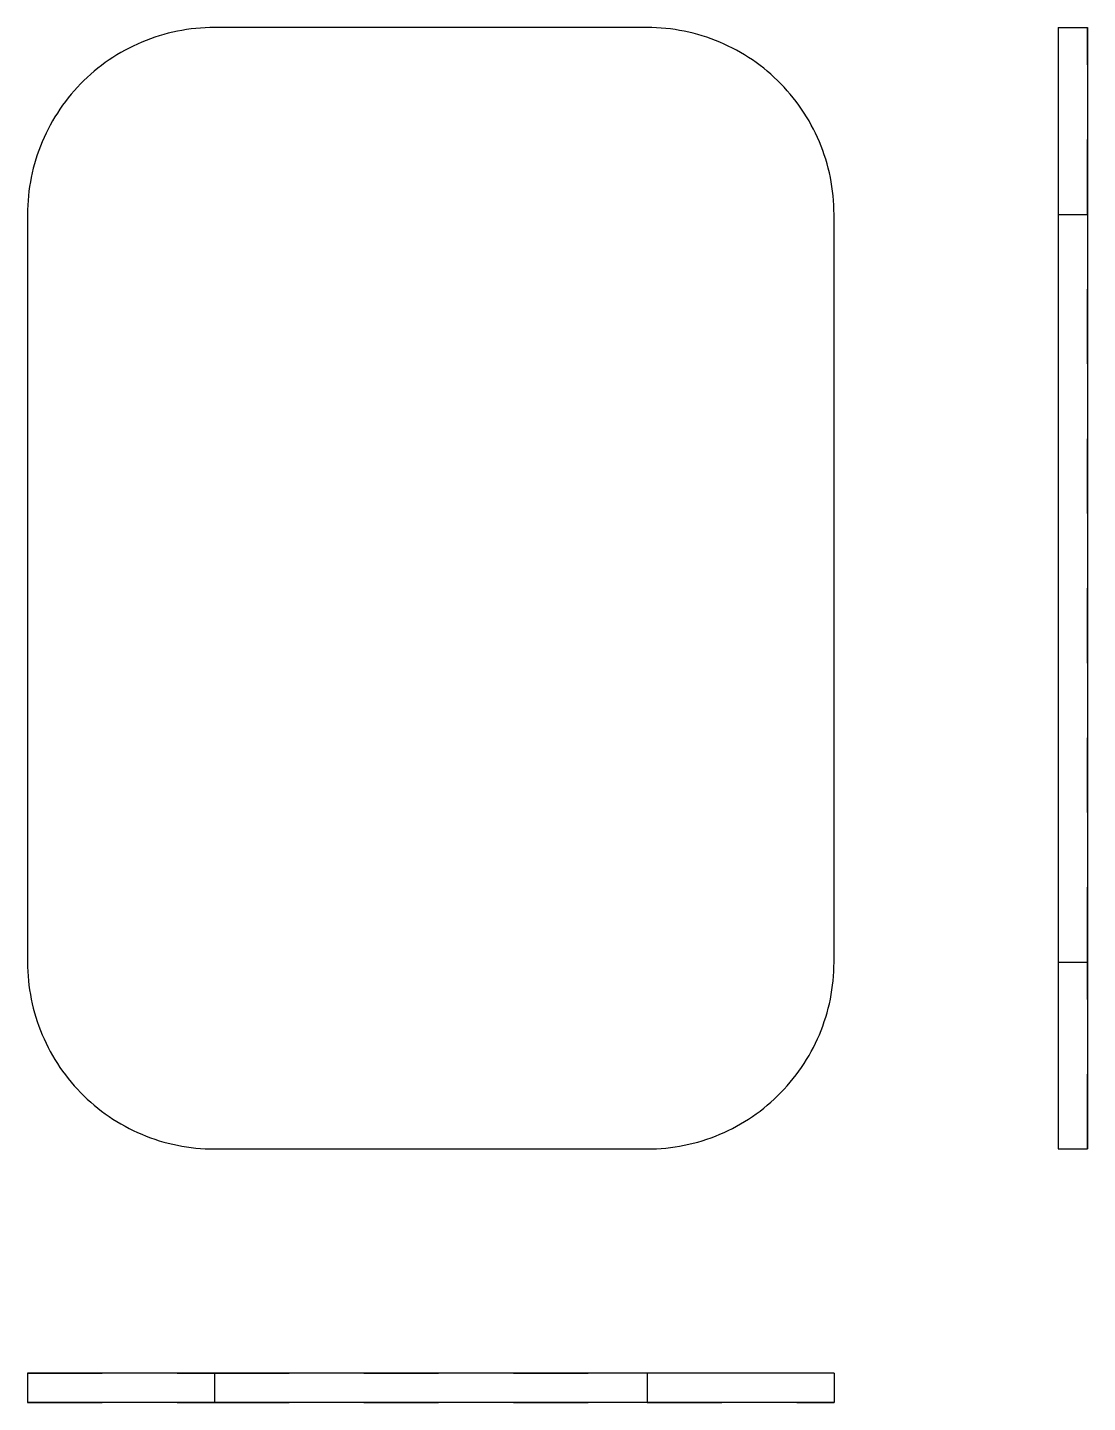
# Model space of a CAD drawing. Extents: x 0 to 1.42, y 0 to 1.84.
import ezdxf

# ---------------------------------------------------------------- set-up
doc = ezdxf.new("R2010")
doc.units = 0
doc.linetypes.add('HIDDEN', pattern=[0.075, 0.050025, -0.024975])
for name, color, linetype in [('FRONT', 7, 'CONTINUOUS'), ('LEFT', 7, 'CONTINUOUS'), ('LEFT_HID', 7, 'HIDDEN'), ('TOP', 7, 'CONTINUOUS'), ('TOP_HID', 7, 'HIDDEN')]:
    doc.layers.add(name, color=color, linetype=linetype)

msp = doc.modelspace()

# ---------------------------------------------------------------- linework, layer by layer
at = {"layer": 'FRONT'}
for p, q in [((0.25, 1.839063), (0.243767, 1.838985)), ((0.828947, 1.839063), (0.25, 1.839063)), ((0.83518, 1.838985), (0.828947, 1.839063)), ((0.158665, 1.821781), (0.152891, 1.819432)), ((0.164495, 1.823986), (0.158665, 1.821781)), ((0.170378, 1.826044), (0.164495, 1.823986)), ((0.176311, 1.827956), (0.170378, 1.826044)), ((0.18229, 1.829719), (0.176311, 1.827956)), ((0.188311, 1.831332), (0.18229, 1.829719)), ((0.19437, 1.832794), (0.188311, 1.831332)), ((0.200463, 1.834106), (0.19437, 1.832794)), ((0.206588, 1.835264), (0.200463, 1.834106)), ((0.212739, 1.83627), (0.206588, 1.835264)), ((0.218914, 1.837122), (0.212739, 1.83627)), ((0.225108, 1.83782), (0.218914, 1.837122)), ((0.231317, 1.838363), (0.225108, 1.83782)), ((0.237539, 1.838752), (0.231317, 1.838363)), ((0.243767, 1.838985), (0.237539, 1.838752)), ((0.841409, 1.838752), (0.83518, 1.838985)), ((0.84763, 1.838363), (0.841409, 1.838752)), ((0.853839, 1.83782), (0.84763, 1.838363)), ((0.860033, 1.837122), (0.853839, 1.83782)), ((0.866208, 1.83627), (0.860033, 1.837122)), ((0.872359, 1.835264), (0.866208, 1.83627)), ((0.878484, 1.834106), (0.872359, 1.835264)), ((0.884578, 1.832794), (0.878484, 1.834106)), ((0.890637, 1.831332), (0.884578, 1.832794)), ((0.896657, 1.829719), (0.890637, 1.831332)), ((0.902636, 1.827956), (0.896657, 1.829719)), ((0.908569, 1.826044), (0.902636, 1.827956)), ((0.914452, 1.823986), (0.908569, 1.826044)), ((0.920283, 1.821781), (0.914452, 1.823986)), ((0.926056, 1.819432), (0.920283, 1.821781)), ((0.119641, 1.802385), (0.114363, 1.799069)), ((0.125, 1.805569), (0.119641, 1.802385)), ((0.130437, 1.808618), (0.125, 1.805569)), ((0.135947, 1.81153), (0.130437, 1.808618)), ((0.141529, 1.814305), (0.135947, 1.81153)), ((0.147178, 1.816939), (0.141529, 1.814305)), ((0.152891, 1.819432), (0.147178, 1.816939)), ((0.931769, 1.816939), (0.926056, 1.819432)), ((0.937418, 1.814305), (0.931769, 1.816939)), ((0.943, 1.81153), (0.937418, 1.814305)), ((0.948511, 1.808618), (0.943, 1.81153)), ((0.953947, 1.805569), (0.948511, 1.808618)), ((0.959306, 1.802385), (0.953947, 1.805569)), ((0.964584, 1.799069), (0.959306, 1.802385)), ((0.094128, 1.78452), (0.089303, 1.780574)), ((0.099049, 1.788346), (0.094128, 1.78452)), ((0.104064, 1.792047), (0.099049, 1.788346)), ((0.10917, 1.795622), (0.104064, 1.792047)), ((0.114363, 1.799069), (0.10917, 1.795622)), ((0.969777, 1.795622), (0.964584, 1.799069)), ((0.974883, 1.792047), (0.969777, 1.795622)), ((0.979898, 1.788346), (0.974883, 1.792047)), ((0.98482, 1.78452), (0.979898, 1.788346)), ((0.989644, 1.780574), (0.98482, 1.78452)), ((0.075441, 1.768029), (0.071033, 1.763622)), ((0.079957, 1.772325), (0.075441, 1.768029)), ((0.084579, 1.776508), (0.079957, 1.772325)), ((0.089303, 1.780574), (0.084579, 1.776508)), ((0.994369, 1.776508), (0.989644, 1.780574)), ((0.998991, 1.772325), (0.994369, 1.776508)), ((1.003507, 1.768029), (0.998991, 1.772325)), ((1.007914, 1.763622), (1.003507, 1.768029)), ((0.058489, 1.749759), (0.054542, 1.744935)), ((0.062555, 1.754484), (0.058489, 1.749759)), ((0.066737, 1.759106), (0.062555, 1.754484)), ((0.071033, 1.763622), (0.066737, 1.759106)), ((1.01221, 1.759106), (1.007914, 1.763622)), ((1.016393, 1.754484), (1.01221, 1.759106)), ((1.020458, 1.749759), (1.016393, 1.754484)), ((1.024405, 1.744935), (1.020458, 1.749759)), ((0.04344, 1.729893), (0.039994, 1.724699)), ((0.047015, 1.734998), (0.04344, 1.729893)), ((0.050717, 1.740014), (0.047015, 1.734998)), ((0.054542, 1.744935), (0.050717, 1.740014)), ((1.02823, 1.740014), (1.024405, 1.744935)), ((1.031932, 1.734998), (1.02823, 1.740014)), ((1.035507, 1.729893), (1.031932, 1.734998)), ((1.038954, 1.724699), (1.035507, 1.729893)), ((0.033494, 1.714063), (0.030445, 1.708626)), ((0.036677, 1.719421), (0.033494, 1.714063)), ((0.039994, 1.724699), (0.036677, 1.719421)), ((1.04227, 1.719421), (1.038954, 1.724699)), ((1.045454, 1.714063), (1.04227, 1.719421)), ((1.048503, 1.708626), (1.045454, 1.714063)), ((0.024758, 1.697533), (0.022124, 1.691884)), ((0.027532, 1.703115), (0.024758, 1.697533)), ((0.030445, 1.708626), (0.027532, 1.703115)), ((1.051415, 1.703115), (1.048503, 1.708626)), ((1.05419, 1.697533), (1.051415, 1.703115)), ((1.056824, 1.691884), (1.05419, 1.697533)), ((0.015077, 1.674568), (0.013018, 1.668684)), ((0.017282, 1.680398), (0.015077, 1.674568)), ((0.019631, 1.686171), (0.017282, 1.680398)), ((0.022124, 1.691884), (0.019631, 1.686171)), ((1.059316, 1.686171), (1.056824, 1.691884)), ((1.061666, 1.680398), (1.059316, 1.686171)), ((1.063871, 1.674568), (1.061666, 1.680398)), ((1.065929, 1.668684), (1.063871, 1.674568)), ((0.009344, 1.656773), (0.007731, 1.650752)), ((0.011107, 1.662751), (0.009344, 1.656773)), ((0.013018, 1.668684), (0.011107, 1.662751)), ((1.067841, 1.662751), (1.065929, 1.668684)), ((1.069603, 1.656773), (1.067841, 1.662751)), ((1.071217, 1.650752), (1.069603, 1.656773)), ((0.004957, 1.638599), (0.003798, 1.632475)), ((0.006268, 1.644693), (0.004957, 1.638599)), ((0.007731, 1.650752), (0.006268, 1.644693)), ((1.072679, 1.644693), (1.071217, 1.650752)), ((1.07399, 1.638599), (1.072679, 1.644693)), ((1.075149, 1.632475), (1.07399, 1.638599)), ((0.00194, 1.620148), (0.001242, 1.613954)), ((0.002792, 1.626323), (0.00194, 1.620148)), ((0.003798, 1.632475), (0.002792, 1.626323)), ((1.076155, 1.626323), (1.075149, 1.632475)), ((1.077007, 1.620148), (1.076155, 1.626323)), ((1.077705, 1.613954), (1.077007, 1.620148)), ((0.000311, 1.601524), (0.000078, 1.595295)), ((0.000699, 1.607745), (0.000311, 1.601524)), ((0.001242, 1.613954), (0.000699, 1.607745)), ((1.078248, 1.607745), (1.077705, 1.613954)), ((1.078637, 1.601524), (1.078248, 1.607745)), ((1.07887, 1.595295), (1.078637, 1.601524)), ((0.000078, 1.595295), (0, 1.589063)), ((0, 1.589063), (0, 0.589063)), ((1.078947, 1.589063), (1.07887, 1.595295)), ((1.078947, 0.589063), (1.078947, 1.589063)), ((0, 0.589062), (0.000078, 0.58283)), ((1.07887, 0.58283), (1.078947, 0.589063)), ((0.000078, 0.58283), (0.000311, 0.576601)), ((0.000311, 0.576601), (0.000699, 0.57038)), ((0.000699, 0.57038), (0.001242, 0.564171)), ((1.077705, 0.564171), (1.078248, 0.57038)), ((1.078248, 0.57038), (1.078637, 0.576601)), ((1.078637, 0.576601), (1.07887, 0.58283)), ((0.001242, 0.564171), (0.00194, 0.557977)), ((0.00194, 0.557977), (0.002792, 0.551802)), ((0.002792, 0.551802), (0.003798, 0.54565)), ((1.075149, 0.54565), (1.076155, 0.551802)), ((1.076155, 0.551802), (1.077007, 0.557977)), ((1.077007, 0.557977), (1.077705, 0.564171)), ((0.003798, 0.54565), (0.004957, 0.539526)), ((0.004957, 0.539526), (0.006268, 0.533432)), ((0.006268, 0.533432), (0.007731, 0.527373)), ((1.071217, 0.527373), (1.072679, 0.533432)), ((1.072679, 0.533432), (1.07399, 0.539526)), ((1.07399, 0.539526), (1.075149, 0.54565)), ((0.007731, 0.527373), (0.009344, 0.521352)), ((0.009344, 0.521352), (0.011107, 0.515374)), ((0.011107, 0.515374), (0.013018, 0.509441)), ((1.065929, 0.509441), (1.067841, 0.515374)), ((1.067841, 0.515374), (1.069603, 0.521352)), ((1.069603, 0.521352), (1.071217, 0.527373)), ((0.013018, 0.509441), (0.015077, 0.503557)), ((0.015077, 0.503557), (0.017282, 0.497727)), ((0.017282, 0.497727), (0.019631, 0.491954)), ((1.059316, 0.491954), (1.061666, 0.497727)), ((1.061666, 0.497727), (1.063871, 0.503557)), ((1.063871, 0.503557), (1.065929, 0.509441)), ((0.019631, 0.491954), (0.022124, 0.486241)), ((0.022124, 0.486241), (0.024758, 0.480592)), ((0.024758, 0.480592), (0.027532, 0.47501)), ((1.051415, 0.47501), (1.05419, 0.480592)), ((1.05419, 0.480592), (1.056824, 0.486241)), ((1.056824, 0.486241), (1.059316, 0.491954)), ((0.027532, 0.47501), (0.030445, 0.469499)), ((0.030445, 0.469499), (0.033494, 0.464062)), ((0.033494, 0.464062), (0.036677, 0.458704)), ((1.04227, 0.458704), (1.045454, 0.464063)), ((1.045454, 0.464063), (1.048503, 0.469499)), ((1.048503, 0.469499), (1.051415, 0.47501)), ((0.036677, 0.458704), (0.039994, 0.453426)), ((0.039994, 0.453426), (0.04344, 0.448232)), ((0.04344, 0.448232), (0.047015, 0.443127)), ((0.047015, 0.443127), (0.050717, 0.438111)), ((1.02823, 0.438111), (1.031932, 0.443127)), ((1.031932, 0.443127), (1.035507, 0.448232)), ((1.035507, 0.448232), (1.038954, 0.453426)), ((1.038954, 0.453426), (1.04227, 0.458704)), ((0.050717, 0.438111), (0.054542, 0.43319)), ((0.054542, 0.43319), (0.058489, 0.428366)), ((0.058489, 0.428366), (0.062555, 0.423641)), ((0.062555, 0.423641), (0.066737, 0.419019)), ((1.01221, 0.419019), (1.016393, 0.423641)), ((1.016393, 0.423641), (1.020458, 0.428366)), ((1.020458, 0.428366), (1.024405, 0.43319)), ((1.024405, 0.43319), (1.02823, 0.438111)), ((0.066737, 0.419019), (0.071033, 0.414503)), ((0.071033, 0.414503), (0.075441, 0.410096)), ((0.075441, 0.410096), (0.079957, 0.4058)), ((0.079957, 0.4058), (0.084579, 0.401617)), ((0.994369, 0.401617), (0.998991, 0.4058)), ((0.998991, 0.4058), (1.003507, 0.410096)), ((1.003507, 0.410096), (1.007914, 0.414503)), ((1.007914, 0.414503), (1.01221, 0.419019)), ((0.084579, 0.401617), (0.089303, 0.397551)), ((0.089303, 0.397551), (0.094128, 0.393605)), ((0.094128, 0.393605), (0.099049, 0.389779)), ((0.099049, 0.389779), (0.104064, 0.386078)), ((0.974883, 0.386078), (0.979898, 0.389779)), ((0.979898, 0.389779), (0.98482, 0.393605)), ((0.98482, 0.393605), (0.989644, 0.397551)), ((0.989644, 0.397551), (0.994369, 0.401617)), ((0.104064, 0.386078), (0.10917, 0.382503)), ((0.10917, 0.382503), (0.114363, 0.379056)), ((0.114363, 0.379056), (0.119641, 0.37574)), ((0.119641, 0.37574), (0.125, 0.372556)), ((0.125, 0.372556), (0.130437, 0.369507)), ((0.130437, 0.369507), (0.135947, 0.366595)), ((0.943, 0.366595), (0.948511, 0.369507)), ((0.948511, 0.369507), (0.953947, 0.372556)), ((0.953947, 0.372556), (0.959306, 0.37574)), ((0.959306, 0.37574), (0.964584, 0.379056)), ((0.964584, 0.379056), (0.969777, 0.382503)), ((0.969777, 0.382503), (0.974883, 0.386078)), ((0.135947, 0.366595), (0.141529, 0.36382)), ((0.141529, 0.36382), (0.147178, 0.361186)), ((0.147178, 0.361186), (0.152891, 0.358693)), ((0.152891, 0.358693), (0.158665, 0.356344)), ((0.158665, 0.356344), (0.164495, 0.354139)), ((0.164495, 0.354139), (0.170378, 0.352081)), ((0.170378, 0.352081), (0.176311, 0.350169)), ((0.176311, 0.350169), (0.18229, 0.348406)), ((0.896657, 0.348406), (0.902636, 0.350169)), ((0.902636, 0.350169), (0.908569, 0.352081)), ((0.908569, 0.352081), (0.914452, 0.354139)), ((0.914452, 0.354139), (0.920283, 0.356344)), ((0.920283, 0.356344), (0.926056, 0.358693)), ((0.926056, 0.358693), (0.931769, 0.361186)), ((0.931769, 0.361186), (0.937418, 0.36382)), ((0.937418, 0.36382), (0.943, 0.366595)), ((0.18229, 0.348406), (0.188311, 0.346793)), ((0.188311, 0.346793), (0.19437, 0.345331)), ((0.19437, 0.345331), (0.200463, 0.344019)), ((0.200463, 0.344019), (0.206588, 0.342861)), ((0.206588, 0.342861), (0.212739, 0.341855)), ((0.212739, 0.341855), (0.218914, 0.341003)), ((0.218914, 0.341003), (0.225108, 0.340305)), ((0.225108, 0.340305), (0.231317, 0.339762)), ((0.231317, 0.339762), (0.237539, 0.339373)), ((0.237539, 0.339373), (0.243767, 0.33914)), ((0.243767, 0.33914), (0.25, 0.339063)), ((0.25, 0.339063), (0.828947, 0.339063)), ((0.828947, 0.339063), (0.83518, 0.33914)), ((0.83518, 0.33914), (0.841409, 0.339373)), ((0.841409, 0.339373), (0.84763, 0.339762)), ((0.84763, 0.339762), (0.853839, 0.340305)), ((0.853839, 0.340305), (0.860033, 0.341003)), ((0.860033, 0.341003), (0.866208, 0.341855)), ((0.866208, 0.341855), (0.872359, 0.342861)), ((0.872359, 0.342861), (0.878484, 0.344019)), ((0.878484, 0.344019), (0.884578, 0.345331)), ((0.884578, 0.345331), (0.890637, 0.346793)), ((0.890637, 0.346793), (0.896657, 0.348406))]:
    msp.add_line(p, q, dxfattribs=at)
at = {"layer": 'LEFT'}
for p, q in [((1.378947, 1.839063), (1.41801, 1.839063)), ((1.378947, 1.839063), (1.378947, 1.589063)), ((1.41801, 1.839063), (1.41801, 1.589063)), ((1.378947, 1.589063), (1.378947, 0.589063)), ((1.378947, 1.589063), (1.41801, 1.589063)), ((1.41801, 1.589063), (1.41801, 0.589063)), ((1.378947, 0.589063), (1.41801, 0.589063)), ((1.378947, 0.589062), (1.378947, 0.339063)), ((1.41801, 0.589062), (1.41801, 0.339063)), ((1.378947, 0.339063), (1.41801, 0.339063))]:
    msp.add_line(p, q, dxfattribs=at)
at = {"layer": 'LEFT_HID', "linetype": 'HIDDEN'}
for p, q in [((1.41801, 1.589063), (1.41801, 1.839063)), ((1.41801, 0.589063), (1.41801, 1.589063)), ((1.41801, 0.339063), (1.41801, 0.589063))]:
    msp.add_line(p, q, dxfattribs=at)
at = {"layer": 'TOP'}
for p, q in [((0.25, 0.039063), (0, 0.039063)), ((0, 0.039063), (0, 0)), ((0.828947, 0.039063), (0.25, 0.039063)), ((0.25, 0.039063), (0.25, 0)), ((1.078947, 0.039063), (0.828947, 0.039063)), ((0.828947, 0.039063), (0.828947, 0)), ((1.078947, 0.039063), (1.078947, 0)), ((0.25, 0), (0, 0)), ((0.828947, 0), (0.25, 0)), ((1.078947, 0), (0.828947, 0))]:
    msp.add_line(p, q, dxfattribs=at)
at = {"layer": 'TOP_HID', "linetype": 'HIDDEN'}
for p, q in [((0, 0.039063), (0.25, 0.039063)), ((0.25, 0.039063), (0.828947, 0.039063)), ((0, 0), (0.25, 0)), ((0.25, 0), (0.828947, 0)), ((0.828947, 0), (1.078947, 0))]:
    msp.add_line(p, q, dxfattribs=at)

doc.saveas('drawing.dxf')
